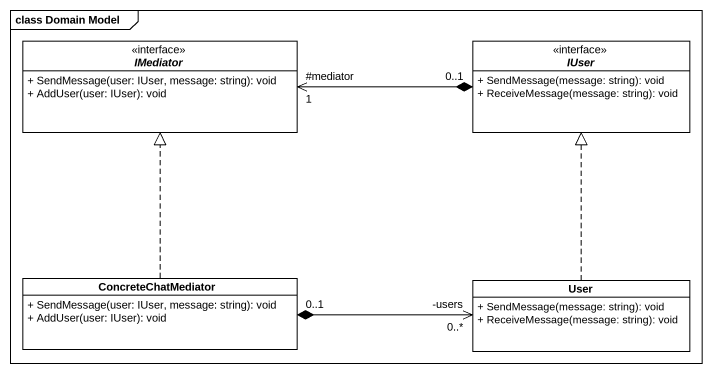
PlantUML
@startuml
mainframe class Domain Model
hide circle
hide empty members
skinparam classAttributeIconSize 0
interface IMediator <<interface>> {
  + SendMessage(user: IUser, message: string): void
  + AddUser(user: IUser): void
}
interface IUser <<interface>> {
  + SendMessage(message: string): void
  + ReceiveMessage(message: string): void
}
class ConcreteChatMediator {
  + SendMessage(user: IUser, message: string): void
  + AddUser(user: IUser): void
}
class User {
  + SendMessage(message: string): void
  + ReceiveMessage(message: string): void
}
IMediator "#mediator\n1" <-right-* "0..1" IUser
ConcreteChatMediator .up.|> IMediator
User .up.|> IUser
User "-users\n0..*" <-left-* "0..1" ConcreteChatMediator
@enduml
